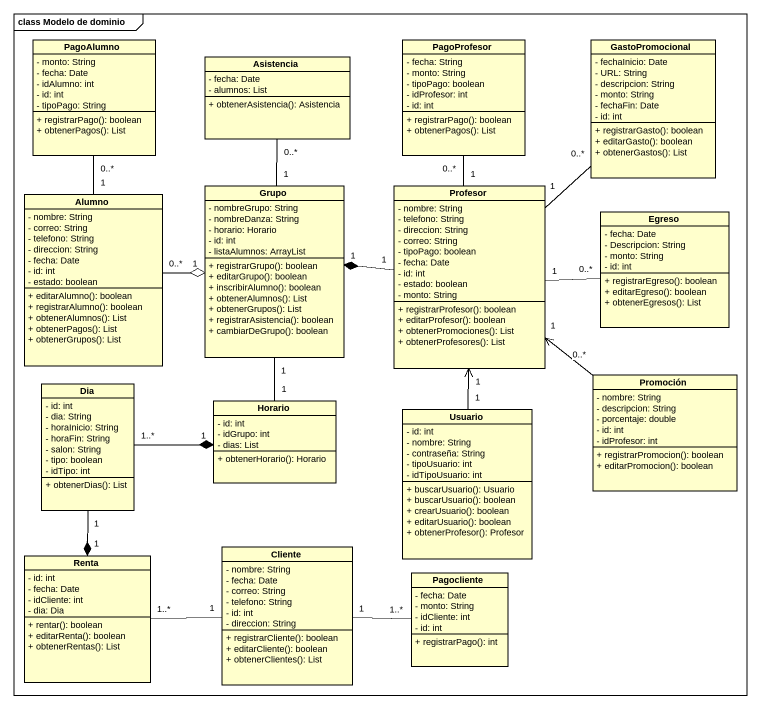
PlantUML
@startuml
mainframe class Modelo de dominio
hide circle
hide empty members
skinparam classAttributeIconSize 0
class PagoAlumno {
  - monto: String
  - fecha: Date
  - idAlumno: int
  - id: int
  - tipoPago: String
  + registrarPago(): boolean
  + obtenerPagos(): List
}
class PagoProfesor {
  - fecha: String
  - monto: String
  - tipoPago: boolean
  - idProfesor: int
  - id: int
  + registrarPago(): boolean
  + obtenerPagos(): List
}
class GastoPromocional {
  - fechaInicio: Date
  - URL: String
  - descripcion: String
  - monto: String
  - fechaFin: Date
  - id: int
  + registrarGasto(): boolean
  + editarGasto(): boolean
  + obtenerGastos(): List
}
class Asistencia {
  - fecha: Date
  - alumnos: List
  + obtenerAsistencia(): Asistencia
}
class Alumno {
  - nombre: String
  - correo: String
  - telefono: String
  - direccion: String
  - fecha: Date
  - id: int
  - estado: boolean
  + editarAlumno(): boolean
  + registrarAlumno(): boolean
  + obtenerAlumnos(): List
  + obtenerPagos(): List
  + obtenerGrupos(): List
}
class Grupo {
  - nombreGrupo: String
  - nombreDanza: String
  - horario: Horario
  - id: int
  - listaAlumnos: ArrayList
  + registrarGrupo(): boolean
  + editarGrupo(): boolean
  + inscribirAlumno(): boolean
  + obtenerAlumnos(): List
  + obtenerGrupos(): List
  + registrarAsistencia(): boolean
  + cambiarDeGrupo(): boolean
}
class Profesor {
  - nombre: String
  - telefono: String
  - direccion: String
  - correo: String
  - tipoPago: boolean
  - fecha: Date
  - id: int
  - estado: boolean
  - monto: String
  + registrarProfesor(): boolean
  + editarProfesor(): boolean
  + obtenerPromociones(): List
  + obtenerProfesores(): List
}
class Egreso {
  - fecha: Date
  - Descripcion: String
  - monto: String
  - id: int
  + registrarEgreso(): boolean
  + editarEgreso(): boolean
  + obtenerEgresos(): List
}
class Dia {
  - id: int
  - dia: String
  - horaInicio: String
  - horaFin: String
  - salon: String
  - tipo: boolean
  - idTipo: int
  + obtenerDias(): List
}
class Promoción {
  - nombre: String
  - descripcion: String
  - porcentaje: double
  - id: int
  - idProfesor: int
  + registrarPromocion(): boolean
  + editarPromocion(): boolean
}
class Horario {
  - id: int
  - idGrupo: int
  - dias: List
  + obtenerHorario(): Horario
}
class Usuario {
  - id: int
  - nombre: String
  - contraseña: String
  - tipoUsuario: int
  - idTipoUsuario: int
  + buscarUsuario(): Usuario
  + buscarUsuario(): boolean
  + crearUsuario(): boolean
  + editarUsuario(): boolean
  + obtenerProfesor(): Profesor
}
class Cliente {
  - nombre: String
  - fecha: Date
  - correo: String
  - telefono: String
  - id: int
  - direccion: String
  + registrarCliente(): boolean
  + editarCliente(): boolean
  + obtenerClientes(): List
}
class Renta {
  - id: int
  - fecha: Date
  - idCliente: int
  - dia: Dia
  + rentar(): boolean
  + editarRenta(): boolean
  + obtenerRentas(): List
}
class Pagocliente {
  - fecha: Date
  - monto: String
  - idCliente: int
  - id: int
  + registrarPago(): int
}
Alumno "1" -up- "0..*" PagoAlumno
Alumno "0..*" -right-o "1" Grupo
Grupo "1" -up- "0..*" Asistencia
Profesor "1" -up- "0..*" PagoProfesor
Profesor "1" -up- "0..*" GastoPromocional
Profesor "1" -left-* "1" Grupo
Profesor "1" -right- "0..*" Egreso
Dia "1..*" -right-* "1" Horario
Dia "1" --* "1" Renta
Promoción "0..*" -up-> "1" Profesor
Horario "1" -up- "1" Grupo
Usuario "1" -up-> "1" Profesor
Cliente "1" -right- "1..*" Pagocliente
Renta "1..*" -right- "1" Cliente
@enduml
